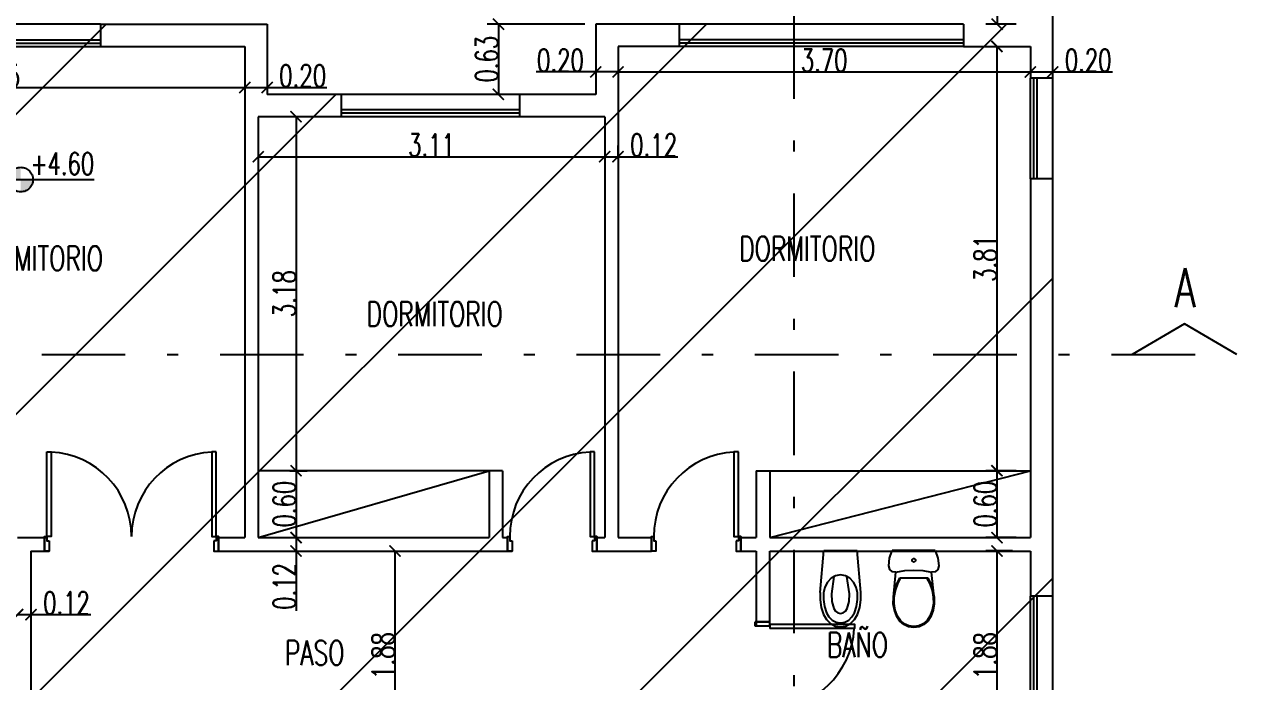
# Model space of a CAD drawing. Header units: millimetres. Extents: x 237 to 802, y 86 to 296.
# Drawn here: x 389.52 to 400.4, y 117.63 to 123.54 of the extents above; entities that cross this region are included whole.
import ezdxf

# ---------------------------------------------------------------- set-up
doc = ezdxf.new("R2010")
doc.units = ezdxf.units.MM
doc.linetypes.add('2040-Superposicion Puentes 20-21-22 con cintas TDC-023-024-025$0$DASHDOT2', pattern=[0.5, 0.25, -0.125, 0, -0.125])
doc.linetypes.add('CENTER', pattern=[50.8, 31.75, -6.35, 6.35, -6.35])
doc.layers.get('Defpoints').update_dxf_attribs({"color": 254})
for name, color, linetype in [('01-MUROS', 6, 'Continuous'), ('02', 1, 'Continuous'), ('02-CARPINTERÍAS', 9, 'Continuous'), ('04', 2, 'Continuous'), ('MUROS', 6, 'Continuous'), ('texto', 1, 'Continuous')]:
    doc.layers.add(name, color=color, linetype=linetype)
doc.styles.add('GRAL', font='romans.shx', dxfattribs={"width": 0.7})
doc.dimstyles.new('C-100-2', dxfattribs={"dimscale": 0, "dimtxt": 0.2, "dimasz": 0.1, "dimexe": 0.1, "dimexo": 0.1, "dimgap": 0.005, "dimtad": 1, "dimzin": 0, "dimdsep": 46, "dimtxsty": 'GRAL', "dimblk1": 'ARCHTICK', "dimblk2": 'ARCHTICK', "dimsah": 1, "dimcen": 0, "dimclrd": 9, "dimclre": 9, "dimclrt": 1, "dimazin": 0, "dimtfac": 1, "dimtofl": 0, "dimtmove": 0, "dimatfit": 2, "dimldrblk": 'ARCHTICK', "dimfxl": 0, "dimtolj": 1, "dimtzin": 0, "dimarcsym": 0})

# ---------------------------------------------------------------- blocks, each defined once
blk = doc.blocks.new('_ArchTick')
at = {"color": 0, "linetype": 'ByBlock', "const_width": 0.15}
blk.add_lwpolyline([(-0.5, -0.5), (0.5, 0.5)], dxfattribs=at)
blk = doc.blocks.new('*D40')
at = {"color": 9, "lineweight": -2}
for p, q in [((387.046, 123.237), (387.046, 122.868)), ((391.496, 123.237), (391.496, 122.868)), ((387.046, 122.968), (391.496, 122.968))]:
    blk.add_line(p, q, dxfattribs=at)
at = {"layer": 'Defpoints', "color": 0}
for p in [(387.046, 123.337), (391.496, 123.337), (391.496, 122.968)]:
    blk.add_point(p, dxfattribs=at)
at = {"color": 9, "lineweight": -2, "xscale": 0.1, "yscale": 0.1, "zscale": 0.1, "rotation": 180}
blk.add_blockref('_ArchTick', (387.046, 122.968), dxfattribs=at)
at = {"color": 9, "lineweight": -2, "xscale": 0.1, "yscale": 0.1, "zscale": 0.1}
blk.add_blockref('_ArchTick', (391.496, 122.968), dxfattribs=at)
at = {"color": 1, "insert": (389.271, 123.073), "char_height": 0.2, "attachment_point": 5, "style": 'GRAL'}
blk.add_mtext('\\A1;4.45', dxfattribs=at)
blk = doc.blocks.new('*D41')
at = {"color": 9, "lineweight": -2}
for p, q in [((391.616, 122.607), (391.616, 122.247)), ((394.726, 122.607), (394.726, 122.247)), ((391.616, 122.347), (394.726, 122.347))]:
    blk.add_line(p, q, dxfattribs=at)
at = {"layer": 'Defpoints', "color": 0}
for p in [(391.616, 122.707), (394.726, 122.707), (394.726, 122.347)]:
    blk.add_point(p, dxfattribs=at)
at = {"color": 9, "lineweight": -2, "xscale": 0.1, "yscale": 0.1, "zscale": 0.1, "rotation": 180}
blk.add_blockref('_ArchTick', (391.616, 122.347), dxfattribs=at)
at = {"color": 9, "lineweight": -2, "xscale": 0.1, "yscale": 0.1, "zscale": 0.1}
blk.add_blockref('_ArchTick', (394.726, 122.347), dxfattribs=at)
at = {"color": 1, "insert": (393.171, 122.452), "char_height": 0.2, "attachment_point": 5, "style": 'GRAL'}
blk.add_mtext('\\A1;3.11', dxfattribs=at)
blk = doc.blocks.new('*D43')
at = {"color": 9, "lineweight": -2}
for p, q in [((398.418, 119.527), (398.146, 119.527)), ((398.246, 119.527), (398.246, 118.927)), ((398.418, 118.927), (398.146, 118.927))]:
    blk.add_line(p, q, dxfattribs=at)
at = {"layer": 'Defpoints', "color": 0}
for p in [(398.518, 119.527), (398.246, 118.927), (398.518, 118.927)]:
    blk.add_point(p, dxfattribs=at)
at = {"color": 9, "lineweight": -2, "xscale": 0.1, "yscale": 0.1, "zscale": 0.1}
for p, rotation in [((398.246, 119.527), 90), ((398.246, 118.927), 270)]:
    blk.add_blockref('_ArchTick', p, dxfattribs=dict(at, rotation=rotation))
at = {"color": 1, "insert": (398.141, 119.227), "char_height": 0.2, "attachment_point": 5, "rotation": 90, "style": 'GRAL'}
blk.add_mtext('\\A1;0.60', dxfattribs=at)
blk = doc.blocks.new('*D44')
at = {"color": 9, "lineweight": -2}
blk.add_line((398.246, 123.337), (398.246, 119.527), dxfattribs=at)
at = {"layer": 'Defpoints', "color": 0}
for p in [(398.246, 123.337), (398.246, 119.527), (398.246, 119.527)]:
    blk.add_point(p, dxfattribs=at)
at = {"color": 9, "lineweight": -2, "xscale": 0.1, "yscale": 0.1, "zscale": 0.1}
for p, rotation in [((398.246, 123.337), 90), ((398.246, 119.527), 270)]:
    blk.add_blockref('_ArchTick', p, dxfattribs=dict(at, rotation=rotation))
at = {"color": 1, "insert": (398.141, 121.432), "char_height": 0.2, "attachment_point": 5, "rotation": 90, "style": 'GRAL'}
blk.add_mtext('\\A1;3.81', dxfattribs=at)
blk = doc.blocks.new('*D45')
at = {"color": 9, "lineweight": -2}
for p, q in [((394.846, 122.327), (394.846, 122.447)), ((394.726, 122.347), (394.846, 122.347)), ((394.846, 122.347), (395.383, 122.347))]:
    blk.add_line(p, q, dxfattribs=at)
at = {"layer": 'Defpoints', "color": 0}
for p in [(394.726, 122.347), (394.846, 122.347), (394.846, 122.227)]:
    blk.add_point(p, dxfattribs=at)
at = {"color": 9, "lineweight": -2, "xscale": 0.1, "yscale": 0.1, "zscale": 0.1, "rotation": 180}
blk.add_blockref('_ArchTick', (394.726, 122.347), dxfattribs=at)
at = {"color": 9, "lineweight": -2, "xscale": 0.1, "yscale": 0.1, "zscale": 0.1}
blk.add_blockref('_ArchTick', (394.846, 122.347), dxfattribs=at)
at = {"color": 1, "insert": (395.165, 122.452), "char_height": 0.2, "attachment_point": 5, "style": 'GRAL'}
blk.add_mtext('\\A1;0.12', dxfattribs=at)
blk = doc.blocks.new('*D46')
at = {"color": 9, "lineweight": -2}
for p, q in [((394.646, 123.108), (394.11, 123.108)), ((394.846, 123.108), (394.646, 123.108)), ((394.846, 123.022), (394.846, 123.008))]:
    blk.add_line(p, q, dxfattribs=at)
at = {"layer": 'Defpoints', "color": 0}
for p in [(394.646, 123.108), (394.646, 123.108), (394.846, 123.122)]:
    blk.add_point(p, dxfattribs=at)
at = {"color": 9, "lineweight": -2, "xscale": 0.1, "yscale": 0.1, "zscale": 0.1, "rotation": 180}
blk.add_blockref('_ArchTick', (394.646, 123.108), dxfattribs=at)
at = {"color": 9, "lineweight": -2, "xscale": 0.1, "yscale": 0.1, "zscale": 0.1}
blk.add_blockref('_ArchTick', (394.846, 123.108), dxfattribs=at)
at = {"color": 1, "insert": (394.328, 123.213), "char_height": 0.2, "attachment_point": 5, "style": 'GRAL'}
blk.add_mtext('\\A1;0.20', dxfattribs=at)
blk = doc.blocks.new('*D47')
at = {"color": 9, "lineweight": -2}
for p, q in [((391.9, 122.707), (392.056, 122.707)), ((391.956, 122.707), (391.956, 119.527)), ((391.9, 119.527), (392.056, 119.527))]:
    blk.add_line(p, q, dxfattribs=at)
at = {"layer": 'Defpoints', "color": 0}
for p in [(391.8, 122.707), (391.8, 119.527), (391.956, 119.527)]:
    blk.add_point(p, dxfattribs=at)
at = {"color": 9, "lineweight": -2, "xscale": 0.1, "yscale": 0.1, "zscale": 0.1}
for p, rotation in [((391.956, 122.707), 90), ((391.956, 119.527), 270)]:
    blk.add_blockref('_ArchTick', p, dxfattribs=dict(at, rotation=rotation))
at = {"color": 1, "insert": (391.851, 121.117), "char_height": 0.2, "attachment_point": 5, "rotation": 90, "style": 'GRAL'}
blk.add_mtext('\\A1;3.18', dxfattribs=at)
blk = doc.blocks.new('*D48')
at = {"color": 9, "lineweight": -2}
blk.add_line((391.956, 119.527), (391.956, 118.927), dxfattribs=at)
at = {"layer": 'Defpoints', "color": 0}
for p in [(391.956, 119.527), (391.956, 118.927), (391.956, 118.927)]:
    blk.add_point(p, dxfattribs=at)
at = {"color": 9, "lineweight": -2, "xscale": 0.1, "yscale": 0.1, "zscale": 0.1}
for p, rotation in [((391.956, 119.527), 90), ((391.956, 118.927), 270)]:
    blk.add_blockref('_ArchTick', p, dxfattribs=dict(at, rotation=rotation))
at = {"color": 1, "insert": (391.851, 119.227), "char_height": 0.2, "attachment_point": 5, "rotation": 90, "style": 'GRAL'}
blk.add_mtext('\\A1;0.60', dxfattribs=at)
blk = doc.blocks.new('*D51')
at = {"color": 9, "lineweight": -2}
blk.add_line((392.843, 118.807), (392.843, 116.927), dxfattribs=at)
at = {"layer": 'Defpoints', "color": 0}
for p in [(392.843, 118.807), (392.843, 116.927), (392.843, 116.927)]:
    blk.add_point(p, dxfattribs=at)
at = {"color": 9, "lineweight": -2, "xscale": 0.1, "yscale": 0.1, "zscale": 0.1}
for p, rotation in [((392.843, 118.807), 90), ((392.843, 116.927), 270)]:
    blk.add_blockref('_ArchTick', p, dxfattribs=dict(at, rotation=rotation))
at = {"color": 1, "insert": (392.738, 117.867), "char_height": 0.2, "attachment_point": 5, "rotation": 90, "style": 'GRAL'}
blk.add_mtext('\\A1;1.88', dxfattribs=at)
blk = doc.blocks.new('*D52')
at = {"color": 9, "lineweight": -2}
for p, q in [((398.385, 118.807), (398.146, 118.807)), ((398.246, 118.807), (398.246, 116.927)), ((398.385, 116.927), (398.146, 116.927))]:
    blk.add_line(p, q, dxfattribs=at)
at = {"layer": 'Defpoints', "color": 0}
for p in [(398.485, 118.807), (398.246, 116.927), (398.485, 116.927)]:
    blk.add_point(p, dxfattribs=at)
at = {"color": 9, "lineweight": -2, "xscale": 0.1, "yscale": 0.1, "zscale": 0.1}
for p, rotation in [((398.246, 118.807), 90), ((398.246, 116.927), 270)]:
    blk.add_blockref('_ArchTick', p, dxfattribs=dict(at, rotation=rotation))
at = {"color": 1, "insert": (398.141, 117.867), "char_height": 0.2, "attachment_point": 5, "rotation": 90, "style": 'GRAL'}
blk.add_mtext('\\A1;1.88', dxfattribs=at)
blk = doc.blocks.new('*D65')
at = {"color": 9, "lineweight": -2}
for p, q in [((389.456, 118.235), (389.576, 118.235)), ((389.576, 118.235), (390.113, 118.235))]:
    blk.add_line(p, q, dxfattribs=at)
at = {"layer": 'Defpoints', "color": 0}
for p in [(389.456, 118.235), (389.576, 118.235), (389.576, 118.235)]:
    blk.add_point(p, dxfattribs=at)
at = {"color": 9, "lineweight": -2, "xscale": 0.1, "yscale": 0.1, "zscale": 0.1, "rotation": 180}
blk.add_blockref('_ArchTick', (389.456, 118.235), dxfattribs=at)
at = {"color": 9, "lineweight": -2, "xscale": 0.1, "yscale": 0.1, "zscale": 0.1}
blk.add_blockref('_ArchTick', (389.576, 118.235), dxfattribs=at)
at = {"color": 1, "insert": (389.895, 118.34), "char_height": 0.2, "attachment_point": 5, "style": 'GRAL'}
blk.add_mtext('\\A1;0.12', dxfattribs=at)
blk = doc.blocks.new('*D67')
at = {"color": 9, "lineweight": -2}
for p, q in [((391.496, 122.968), (391.696, 122.968)), ((391.696, 122.968), (392.233, 122.968))]:
    blk.add_line(p, q, dxfattribs=at)
at = {"layer": 'Defpoints', "color": 0}
for p in [(391.496, 122.968), (391.696, 122.968), (391.696, 122.968)]:
    blk.add_point(p, dxfattribs=at)
at = {"color": 9, "lineweight": -2, "xscale": 0.1, "yscale": 0.1, "zscale": 0.1, "rotation": 180}
blk.add_blockref('_ArchTick', (391.496, 122.968), dxfattribs=at)
at = {"color": 9, "lineweight": -2, "xscale": 0.1, "yscale": 0.1, "zscale": 0.1}
blk.add_blockref('_ArchTick', (391.696, 122.968), dxfattribs=at)
at = {"color": 1, "insert": (392.015, 123.073), "char_height": 0.2, "attachment_point": 5, "style": 'GRAL'}
blk.add_mtext('\\A1;0.20', dxfattribs=at)
blk = doc.blocks.new('*D147')
at = {"color": 9, "lineweight": -2}
for p, q in [((394.546, 123.537), (393.672, 123.537)), ((393.772, 123.537), (393.772, 122.907)), ((394.546, 122.907), (393.672, 122.907))]:
    blk.add_line(p, q, dxfattribs=at)
at = {"layer": 'Defpoints', "color": 0}
for p in [(394.646, 123.537), (393.772, 122.907), (394.646, 122.907)]:
    blk.add_point(p, dxfattribs=at)
at = {"color": 9, "lineweight": -2, "xscale": 0.1, "yscale": 0.1, "zscale": 0.1}
for p, rotation in [((393.772, 123.537), 90), ((393.772, 122.907), 270)]:
    blk.add_blockref('_ArchTick', p, dxfattribs=dict(at, rotation=rotation))
at = {"color": 1, "insert": (393.667, 123.222), "char_height": 0.2, "attachment_point": 5, "rotation": 90, "style": 'GRAL'}
blk.add_mtext('\\A1;0.63', dxfattribs=at)
blk = doc.blocks.new('*D155')
at = {"color": 9, "lineweight": -2}
for p, q in [((398.418, 126.487), (398.147, 126.487)), ((398.247, 126.487), (398.247, 123.537)), ((398.418, 123.537), (398.147, 123.537))]:
    blk.add_line(p, q, dxfattribs=at)
at = {"layer": 'Defpoints', "color": 0}
for p in [(398.518, 126.487), (398.247, 123.537), (398.518, 123.537)]:
    blk.add_point(p, dxfattribs=at)
at = {"color": 9, "lineweight": -2, "xscale": 0.1, "yscale": 0.1, "zscale": 0.1}
for p, rotation in [((398.247, 126.487), 90), ((398.247, 123.537), 270)]:
    blk.add_blockref('_ArchTick', p, dxfattribs=dict(at, rotation=rotation))
at = {"color": 1, "insert": (398.142, 125.012), "char_height": 0.2, "attachment_point": 5, "rotation": 90, "style": 'GRAL'}
blk.add_mtext('\\A1;2.95', dxfattribs=at)
blk = doc.blocks.new('*D196')
at = {"color": 9, "lineweight": -2}
blk.add_line((394.846, 123.108), (398.546, 123.108), dxfattribs=at)
at = {"layer": 'Defpoints', "color": 0}
for p in [(394.846, 123.108), (398.546, 123.108), (398.546, 123.108)]:
    blk.add_point(p, dxfattribs=at)
at = {"color": 9, "lineweight": -2, "xscale": 0.1, "yscale": 0.1, "zscale": 0.1, "rotation": 180}
blk.add_blockref('_ArchTick', (394.846, 123.108), dxfattribs=at)
at = {"color": 9, "lineweight": -2, "xscale": 0.1, "yscale": 0.1, "zscale": 0.1}
blk.add_blockref('_ArchTick', (398.546, 123.108), dxfattribs=at)
at = {"color": 1, "insert": (396.696, 123.213), "char_height": 0.2, "attachment_point": 5, "style": 'GRAL'}
blk.add_mtext('\\A1;3.70', dxfattribs=at)
blk = doc.blocks.new('*D197')
at = {"color": 9, "lineweight": -2}
for p, q in [((398.546, 123.108), (398.746, 123.108)), ((398.746, 123.108), (399.283, 123.108))]:
    blk.add_line(p, q, dxfattribs=at)
at = {"layer": 'Defpoints', "color": 0}
for p in [(398.546, 123.108), (398.746, 123.108), (398.746, 123.108)]:
    blk.add_point(p, dxfattribs=at)
at = {"color": 9, "lineweight": -2, "xscale": 0.1, "yscale": 0.1, "zscale": 0.1, "rotation": 180}
blk.add_blockref('_ArchTick', (398.546, 123.108), dxfattribs=at)
at = {"color": 9, "lineweight": -2, "xscale": 0.1, "yscale": 0.1, "zscale": 0.1}
blk.add_blockref('_ArchTick', (398.746, 123.108), dxfattribs=at)
at = {"color": 1, "insert": (399.065, 123.213), "char_height": 0.2, "attachment_point": 5, "style": 'GRAL'}
blk.add_mtext('\\A1;0.20', dxfattribs=at)
blk = doc.blocks.new('*D198')
at = {"color": 9, "lineweight": -2}
for p, q in [((391.956, 118.927), (391.956, 118.807)), ((391.956, 118.807), (391.956, 118.27))]:
    blk.add_line(p, q, dxfattribs=at)
at = {"layer": 'Defpoints', "color": 0}
for p in [(391.956, 118.927), (391.956, 118.807), (391.956, 118.807)]:
    blk.add_point(p, dxfattribs=at)
at = {"color": 9, "lineweight": -2, "xscale": 0.1, "yscale": 0.1, "zscale": 0.1}
for p, rotation in [((391.956, 118.927), 90), ((391.956, 118.807), 270)]:
    blk.add_blockref('_ArchTick', p, dxfattribs=dict(at, rotation=rotation))
at = {"color": 1, "insert": (391.851, 118.488), "char_height": 0.2, "attachment_point": 5, "rotation": 90, "style": 'GRAL'}
blk.add_mtext('\\A1;0.12', dxfattribs=at)

msp = doc.modelspace()

# ---------------------------------------------------------------- hatches: boundary and pattern name
h = msp.add_hatch()
h.set_pattern_fill('ANSI31', color=9, scale=0.6)
h.paths.add_polyline_path([(384.7464, 123.5365), (391.6964, 123.5365), (391.6964, 122.9065), (394.6464, 122.9065), (394.6464, 123.5365), (398.7464, 123.5365), (398.7464, 112.1965), (394.7864, 112.1965), (394.7864, 116.8065), (391.9764, 116.8065), (391.9764, 113.9165), (389.3764, 113.9165), (389.3764, 115.4065), (384.7464, 115.4065)])
at = {"layer": '04', "linetype": 'CENTER'}
h = msp.add_hatch(dxfattribs=at)
h.set_pattern_fill('ANSI36', color=1, scale=0.000448, style=0)
h.set_pattern_definition([(45, (-294.2143073, -343.7386877), (0.0007543415142, 0.0027659188853), [0.003556, -0.0007112, 0, -0.0007112])])
h.paths.add_polyline_path([(389.3744, 122.1415), (389.4848, 122.1415), (389.4848, 122.2519, 0.4142136)])
h.paths.add_polyline_path([(389.5952, 122.1415), (389.4848, 122.1415), (389.4848, 122.0312, 0.4142136)])

# ---------------------------------------------------------------- linework, layer by layer
at = {"color": 7, "linetype": '2040-Superposicion Puentes 20-21-22 con cintas TDC-023-024-025$0$DASHDOT2', "ltscale": 3}
for p, q in [((396.427, 110.0675), (396.427, 134.1562)), ((383.2735, 120.5723), (400.3982, 120.5723))]:
    msp.add_line(p, q, dxfattribs=at)
at = {"color": 9}
for p, q in [((391.6164, 118.9265), (393.6888, 119.5265)), ((396.2064, 118.9265), (398.5464, 119.5265)), ((396.2064, 118.1509), (396.2064, 118.1109))]:
    msp.add_line(p, q, dxfattribs=at)
at = {"color": 1, "linetype": 'Continuous'}
for p, q in [((396.6592, 118.435), (396.6933, 118.8101)), ((396.6933, 118.8101), (396.9903, 118.8101)), ((397.0244, 118.435), (396.9903, 118.8101)), ((397.6929, 118.8101), (397.3065, 118.8101)), ((397.4842, 118.7234), (397.4844, 118.7262)), ((397.4844, 118.7206), (397.4842, 118.7234)), ((397.4844, 118.7262), (397.4851, 118.7289)), ((397.4851, 118.7179), (397.4844, 118.7206)), ((397.4851, 118.7289), (397.4862, 118.7315)), ((397.4862, 118.7315), (397.4878, 118.7338)), ((397.4878, 118.7338), (397.4897, 118.7358)), ((397.4897, 118.7358), (397.4919, 118.7374)), ((397.4919, 118.7374), (397.4944, 118.7385)), ((397.4944, 118.7385), (397.497, 118.7393)), ((397.497, 118.7393), (397.4997, 118.7395)), ((397.4997, 118.7395), (397.5024, 118.7393)), ((397.5024, 118.7393), (397.505, 118.7385)), ((397.505, 118.7385), (397.5075, 118.7374)), ((397.5075, 118.7374), (397.5097, 118.7358)), ((397.5097, 118.7358), (397.5116, 118.7338)), ((397.5116, 118.7338), (397.5132, 118.7315)), ((397.5132, 118.7315), (397.5143, 118.7289)), ((397.5143, 118.7289), (397.515, 118.7262)), ((397.515, 118.7206), (397.5143, 118.7179)), ((397.515, 118.7262), (397.5152, 118.7234)), ((397.5152, 118.7234), (397.515, 118.7206)), ((397.3166, 118.3929), (397.3399, 118.6175)), ((397.4862, 118.7154), (397.4851, 118.7179)), ((397.4878, 118.7131), (397.4862, 118.7154)), ((397.4897, 118.7111), (397.4878, 118.7131)), ((397.4919, 118.7095), (397.4897, 118.7111)), ((397.4944, 118.7083), (397.4919, 118.7095)), ((397.497, 118.7076), (397.4944, 118.7083)), ((397.4997, 118.7074), (397.497, 118.7076)), ((397.5024, 118.7076), (397.4997, 118.7074)), ((397.505, 118.7083), (397.5024, 118.7076)), ((397.5075, 118.7095), (397.505, 118.7083)), ((397.5097, 118.7111), (397.5075, 118.7095)), ((397.5116, 118.7131), (397.5097, 118.7111)), ((397.5132, 118.7154), (397.5116, 118.7131)), ((397.5143, 118.7179), (397.5132, 118.7154)), ((397.6828, 118.3929), (397.6595, 118.6175)), ((396.7239, 118.5271), (396.7007, 118.4821)), ((396.7572, 118.5623), (396.7239, 118.5271)), ((396.7976, 118.5847), (396.7572, 118.5623)), ((396.7832, 118.5786), (396.7608, 118.4221)), ((396.8418, 118.5923), (396.7976, 118.5847)), ((396.886, 118.5847), (396.8418, 118.5923)), ((396.9264, 118.5623), (396.886, 118.5847)), ((396.9227, 118.4221), (396.9003, 118.5786)), ((396.9596, 118.5271), (396.9264, 118.5623)), ((396.9828, 118.4821), (396.9596, 118.5271)), ((397.3748, 118.5651), (397.6246, 118.5651)), ((396.6592, 118.435), (396.6585, 118.3669)), ((396.6896, 118.4311), (396.6889, 118.3699)), ((396.7007, 118.4821), (396.6896, 118.4311)), ((396.7608, 118.4221), (396.7628, 118.3543)), ((396.9207, 118.3543), (396.9227, 118.4221)), ((396.994, 118.4311), (396.9828, 118.4821)), ((396.9946, 118.3699), (396.994, 118.4311)), ((397.0251, 118.3669), (397.0244, 118.435)), ((396.6585, 118.3669), (396.6686, 118.2999)), ((396.6686, 118.2999), (396.6893, 118.2364)), ((396.6889, 118.3699), (396.6981, 118.3096)), ((396.6981, 118.3096), (396.7167, 118.2524)), ((396.7628, 118.3543), (396.7809, 118.2899)), ((396.7809, 118.2899), (396.7959, 118.2664)), ((396.8876, 118.2664), (396.9027, 118.2899)), ((396.9027, 118.2899), (396.9207, 118.3543)), ((396.9669, 118.2524), (396.9855, 118.3096)), ((396.9855, 118.3096), (396.9946, 118.3699)), ((396.9943, 118.2364), (397.0149, 118.2999)), ((397.0149, 118.2999), (397.0251, 118.3669)), ((396.6893, 118.2364), (396.7158, 118.1905)), ((396.7158, 118.1905), (396.752, 118.155)), ((396.7167, 118.2524), (396.7384, 118.2148)), ((396.7384, 118.2148), (396.7682, 118.1856)), ((396.7682, 118.1856), (396.8035, 118.1672)), ((396.7959, 118.2664), (396.8172, 118.2508)), ((396.8172, 118.2508), (396.8418, 118.2454)), ((396.8418, 118.2454), (396.8664, 118.2508)), ((396.8664, 118.2508), (396.8876, 118.2664)), ((396.8801, 118.1672), (396.9154, 118.1856)), ((396.9154, 118.1856), (396.9451, 118.2148)), ((396.9315, 118.155), (396.9677, 118.1905)), ((396.9451, 118.2148), (396.9669, 118.2524)), ((396.9677, 118.1905), (396.9943, 118.2364)), ((396.752, 118.155), (396.7951, 118.1326)), ((396.7951, 118.1326), (396.8418, 118.1249)), ((396.8035, 118.1672), (396.8418, 118.1609)), ((396.8418, 118.1609), (396.8801, 118.1672)), ((396.8418, 118.1249), (396.8884, 118.1326)), ((396.8884, 118.1326), (396.9315, 118.155))]:
    msp.add_line(p, q, dxfattribs=at)
for points in [[(397.2747, 118.6726), (397.2827, 118.7433), (397.3065, 118.8101)], [(397.6929, 118.8101), (397.7166, 118.7433), (397.7247, 118.6726)], [(397.3399, 118.6175), (397.3084, 118.6206), (397.2839, 118.6413), (397.2747, 118.6726)], [(397.3399, 118.6175), (397.4194, 118.63), (397.4997, 118.6341)], [(397.4997, 118.6341), (397.58, 118.63), (397.6595, 118.6175)], [(397.7247, 118.6726), (397.7155, 118.6413), (397.691, 118.6206), (397.6595, 118.6175)], [(397.3166, 118.3929), (397.3274, 118.4532), (397.347, 118.511), (397.3748, 118.5651)], [(397.3248, 118.392), (397.3358, 118.4527), (397.3559, 118.5109), (397.3846, 118.5651)], [(397.6148, 118.5651), (397.6435, 118.5109), (397.6636, 118.4527), (397.6746, 118.392)], [(397.6246, 118.5651), (397.6524, 118.511), (397.672, 118.4532), (397.6828, 118.3929)], [(397.3468, 118.2182), (397.3261, 118.2741), (397.3159, 118.333), (397.3166, 118.3929)], [(397.3541, 118.222), (397.334, 118.2764), (397.3241, 118.3337), (397.3248, 118.392)], [(397.6746, 118.392), (397.6753, 118.3337), (397.6654, 118.2764), (397.6452, 118.222)], [(397.6828, 118.3929), (397.6835, 118.333), (397.6733, 118.2741), (397.6526, 118.2182)], [(397.4997, 118.1201), (397.4529, 118.1268), (397.4097, 118.1466), (397.3734, 118.1778), (397.3468, 118.2182)], [(397.4997, 118.1201), (397.4529, 118.1268), (397.4097, 118.1466), (397.3734, 118.1778), (397.3468, 118.2182)], [(397.4997, 118.1286), (397.4552, 118.135), (397.4141, 118.1538), (397.3795, 118.1836), (397.3541, 118.222)], [(397.6452, 118.222), (397.6199, 118.1836), (397.5853, 118.1538), (397.5442, 118.135), (397.4997, 118.1286)], [(397.6526, 118.2182), (397.626, 118.1778), (397.5897, 118.1466), (397.5465, 118.1268), (397.4997, 118.1201)]]:
    msp.add_lwpolyline(points, dxfattribs=at)
at = {"layer": '01-MUROS'}
for p, q in [((398.7464, 123.0521), (398.7464, 124.0365)), ((390.2014, 123.5365), (390.2014, 123.3365)), ((390.2014, 123.5365), (391.6964, 123.5365)), ((391.6964, 123.5365), (391.6964, 122.9065)), ((394.6464, 123.5365), (394.6464, 122.9065)), ((395.3964, 123.5365), (394.6464, 123.5365)), ((395.3964, 123.5365), (395.1594, 123.5365)), ((395.3964, 123.3365), (395.3964, 123.5365)), ((397.9464, 123.5365), (397.9464, 123.3365)), ((390.2014, 123.3365), (391.4964, 123.3365)), ((391.4964, 123.3365), (391.4964, 118.9265)), ((394.8464, 123.3365), (394.8464, 118.9265)), ((395.3964, 123.3365), (394.8464, 123.3365)), ((397.9464, 123.3365), (398.5464, 123.3365)), ((398.5464, 123.3365), (398.5464, 123.0521)), ((398.7464, 123.0521), (398.5464, 123.0521)), ((392.3614, 122.9065), (391.6964, 122.9065)), ((392.3614, 122.9065), (392.3614, 122.7065)), ((394.6464, 122.9065), (393.9614, 122.9065)), ((393.9614, 122.9065), (393.9614, 122.7065)), ((392.3614, 122.7065), (391.6164, 122.7065)), ((391.6164, 122.7065), (391.6164, 118.9265)), ((394.7264, 122.7065), (393.9614, 122.7065)), ((394.7264, 122.7065), (394.7264, 118.9265)), ((398.7464, 122.1481), (398.5464, 122.1481)), ((398.5464, 122.1481), (398.5464, 118.9265)), ((393.6888, 119.5265), (393.6888, 118.9265)), ((393.8088, 119.5265), (393.8088, 118.9265)), ((396.0864, 119.5265), (396.0864, 118.9265)), ((396.2064, 119.5265), (396.2064, 118.9265)), ((389.4564, 118.9265), (389.7192, 118.9265)), ((389.6992, 118.9365), (389.6992, 118.8065)), ((391.2392, 118.9265), (391.4964, 118.9265)), ((391.2592, 118.9365), (391.2592, 118.8065)), ((391.6164, 118.9265), (393.6888, 118.9265)), ((393.8088, 118.9265), (393.8539, 118.9265)), ((393.8539, 118.9365), (393.8539, 118.8065)), ((394.6539, 118.9365), (394.6539, 118.8065)), ((394.6539, 118.9265), (394.7264, 118.9265)), ((394.8464, 118.9265), (395.1461, 118.9265)), ((395.1461, 118.9365), (395.1461, 118.8065)), ((395.9461, 118.9365), (395.9461, 118.8065)), ((395.9461, 118.9265), (396.0864, 118.9265)), ((396.2064, 118.9265), (398.5464, 118.9265)), ((389.5764, 118.8065), (389.5764, 114.1165)), ((389.5764, 118.8065), (389.7392, 118.8065)), ((391.2192, 118.8065), (393.8939, 118.8065)), ((394.6139, 118.8065), (395.1461, 118.8065)), ((395.9061, 118.8065), (396.0864, 118.8065)), ((396.0864, 118.8065), (396.0864, 118.1309)), ((396.2064, 118.8065), (398.5464, 118.8065)), ((398.5464, 118.8065), (398.5464, 118.4015)), ((398.7464, 118.4015), (398.5464, 118.4015)), ((396.2064, 118.1709), (396.0764, 118.1709))]:
    msp.add_line(p, q, dxfattribs=at)
at = {"layer": '01-MUROS', "color": 1}
for p, q in [((393.8088, 119.5265), (391.6164, 119.5265)), ((396.0864, 119.5265), (398.5464, 119.5265))]:
    msp.add_line(p, q, dxfattribs=at)
at = {"layer": '01-MUROS'}
msp.add_lwpolyline([(398.7464, 118.4015), (398.7464, 122.1481)], dxfattribs=at)
at = {"layer": '02-CARPINTERÍAS'}
for p, q in [((390.2014, 123.5365), (388.3514, 123.5365)), ((397.9464, 123.5365), (395.3964, 123.5365)), ((388.3514, 123.3965), (390.2014, 123.3965)), ((388.3514, 123.3665), (390.2014, 123.3665)), ((388.3514, 123.3365), (390.2014, 123.3365)), ((397.9464, 123.3965), (395.3964, 123.3965)), ((397.9464, 123.3665), (395.3964, 123.3665)), ((397.9464, 123.3365), (395.3964, 123.3365)), ((398.5464, 122.1481), (398.5464, 123.0521)), ((398.5764, 122.1481), (398.5764, 123.0521)), ((398.6064, 122.1481), (398.6064, 123.0521)), ((398.7464, 122.1481), (398.7464, 123.0521)), ((393.9614, 122.9065), (392.3614, 122.9065)), ((393.9614, 122.7665), (392.3614, 122.7665)), ((393.9614, 122.7365), (392.3614, 122.7365)), ((393.9614, 122.7065), (392.3614, 122.7065)), ((396.2064, 118.1309), (396.2064, 118.8065)), ((398.5464, 117.3315), (398.5464, 118.4015)), ((398.5764, 117.3315), (398.5764, 118.4015)), ((398.6064, 117.3315), (398.6064, 118.4015)), ((398.7464, 117.3315), (398.7464, 118.4015)), ((396.0764, 118.1309), (396.0764, 118.1709)), ((396.0764, 118.1709), (396.2064, 118.1709)), ((396.2064, 118.1309), (396.0764, 118.1309))]:
    msp.add_line(p, q, dxfattribs=at)
for points in [[(389.7192, 119.6965), (389.7592, 119.6965), (389.7592, 118.9365), (389.7192, 118.9365)], [(391.2392, 119.6965), (391.1992, 119.6965), (391.1992, 118.9365), (391.2392, 118.9365)], [(394.6339, 119.6965), (394.5939, 119.6965), (394.5939, 118.9365), (394.6339, 118.9365)], [(395.9261, 119.6965), (395.8861, 119.6965), (395.8861, 118.9365), (395.9261, 118.9365)], [(389.7392, 118.8965), (389.7392, 118.8065), (389.6992, 118.8065), (389.6992, 118.9365), (389.7192, 118.9365), (389.7192, 118.8965)], [(391.2192, 118.8965), (391.2192, 118.8065), (391.2592, 118.8065), (391.2592, 118.9365), (391.2392, 118.9365), (391.2392, 118.8965)], [(393.8939, 118.8965), (393.8939, 118.8065), (393.8539, 118.8065), (393.8539, 118.9365), (393.8739, 118.9365), (393.8739, 118.8965)], [(394.6139, 118.8965), (394.6139, 118.8065), (394.6539, 118.8065), (394.6539, 118.9365), (394.6339, 118.9365), (394.6339, 118.8965)], [(395.1861, 118.8965), (395.1861, 118.8065), (395.1461, 118.8065), (395.1461, 118.9365), (395.1661, 118.9365), (395.1661, 118.8965)], [(395.9061, 118.8965), (395.9061, 118.8065), (395.9461, 118.8065), (395.9461, 118.9365), (395.9261, 118.9365), (395.9261, 118.8965)]]:
    msp.add_lwpolyline(points, close=True, dxfattribs=at)
msp.add_lwpolyline([(396.2064, 118.1509), (396.9664, 118.1509), (396.9664, 118.1109), (396.2064, 118.1109)], dxfattribs=at)
for centre, start, end in [((389.7192, 118.9365), 0, 86.98304), ((391.2392, 118.9365), 93.01696, 180), ((394.6339, 118.9365), 93.01696, 180), ((395.9261, 118.9365), 93.01696, 180), ((396.2064, 118.1509), 270, 356.98304)]:
    msp.add_arc(centre, 0.76, start, end, dxfattribs=at)
at = {"layer": '04', "color": 1, "linetype": 'CENTER'}
msp.add_line((389.3244, 122.1415), (390.1449, 122.1415), dxfattribs=at)
msp.add_circle((389.4848, 122.1415), 0.1104, dxfattribs=at)
at = {"layer": 'MUROS', "color": 1}
for p, q in [((399.9306, 120.8457), (399.4605, 120.5723)), ((400.3982, 120.5723), (399.9306, 120.8457))]:
    msp.add_line(p, q, dxfattribs=at)

# ---------------------------------------------------------------- texts
at = {"layer": '02', "style": 'GRAL', "width": 0.7}
for s, p in [('DORMITORIO', (395.9334, 121.4108)), ('DORMITORIO', (389.0017, 121.3245)), ('DORMITORIO', (392.5899, 120.8252)), ('BAÑO', (396.72, 117.8538)), ('PASO', (391.8559, 117.7821))]:
    msp.add_text(s, height=0.22, dxfattribs=at).set_placement(p)
at = {"layer": '02', "color": 7, "style": 'GRAL', "width": 0.7}
msp.add_text('A', height=0.35, dxfattribs=at).set_placement((399.8399, 120.9971))
at = {"layer": 'texto', "style": 'GRAL', "width": 0.7}
msp.add_text('+4.60', height=0.198, dxfattribs=at).set_placement((389.5722, 122.1853))

# ---------------------------------------------------------------- dimensions: what is measured, and where the dimension line sits
at = {"color": 9}
for base, p1, p2, picture, middle in [((398.2473, 123.5365), (398.5177, 126.4865), (398.5177, 123.5365), '*D155', (398.1423, 125.0115)), ((393.7718, 122.9065), (394.6464, 123.5365), (394.6464, 122.9065), '*D147', (393.6668, 123.2215)), ((398.2457, 119.5265), (398.2457, 123.3365), (398.2457, 119.5265), '*D44', (398.1407, 121.4315)), ((391.9558, 119.5265), (391.7997, 122.7065), (391.7997, 119.5265), '*D47', (391.8508, 121.1165)), ((391.9558, 118.9265), (391.9558, 119.5265), (391.9558, 118.9265), '*D48', (391.8508, 119.2265)), ((398.2457, 118.9265), (398.5182, 119.5265), (398.5182, 118.9265), '*D43', (398.1407, 119.2265)), ((391.9558, 118.8065), (391.9558, 118.9265), (391.9558, 118.8065), '*D198', (391.8508, 118.4882)), ((392.8427, 116.9265), (392.8427, 118.8065), (392.8427, 116.9265), '*D51', (392.7377, 117.8665)), ((398.2457, 116.9265), (398.485, 118.8065), (398.485, 116.9265), '*D52', (398.1407, 117.8665))]:
    dim = msp.add_linear_dim(base=base, p1=p1, p2=p2, angle=90, dimstyle='C-100-2', override={"dimscale": 1}, dxfattribs=at)
    dim.commit()
    dim.dimension.update_dxf_attribs({"geometry": picture, "text_midpoint": middle})
for base, p1, p2, picture, middle in [((391.4964, 122.9677), (387.0464, 123.3365), (391.4964, 123.3365), '*D40', (389.2714, 123.0727)), ((394.6464, 123.1085), (394.8464, 123.122), (394.6464, 123.1085), '*D46', (394.328, 123.2135)), ((398.5464, 123.1085), (394.8464, 123.1085), (398.5464, 123.1085), '*D196', (396.6964, 123.2135)), ((398.7464, 123.1085), (398.5464, 123.1085), (398.7464, 123.1085), '*D197', (399.0647, 123.2135)), ((391.6964, 122.9677), (391.4964, 122.9677), (391.6964, 122.9677), '*D67', (392.0147, 123.0727)), ((394.7264, 122.3471), (391.6164, 122.7065), (394.7264, 122.7065), '*D41', (393.1714, 122.4521)), ((394.8464, 122.3471), (394.7264, 122.3471), (394.8464, 122.2274), '*D45', (395.1647, 122.4521)), ((389.5764, 118.2349), (389.4564, 118.2349), (389.5764, 118.2349), '*D65', (389.8947, 118.3399))]:
    dim = msp.add_linear_dim(base=base, p1=p1, p2=p2, dimstyle='C-100-2', override={"dimscale": 1}, dxfattribs=at)
    dim.commit()
    dim.dimension.update_dxf_attribs({"geometry": picture, "text_midpoint": middle})

doc.saveas('drawing.dxf')
